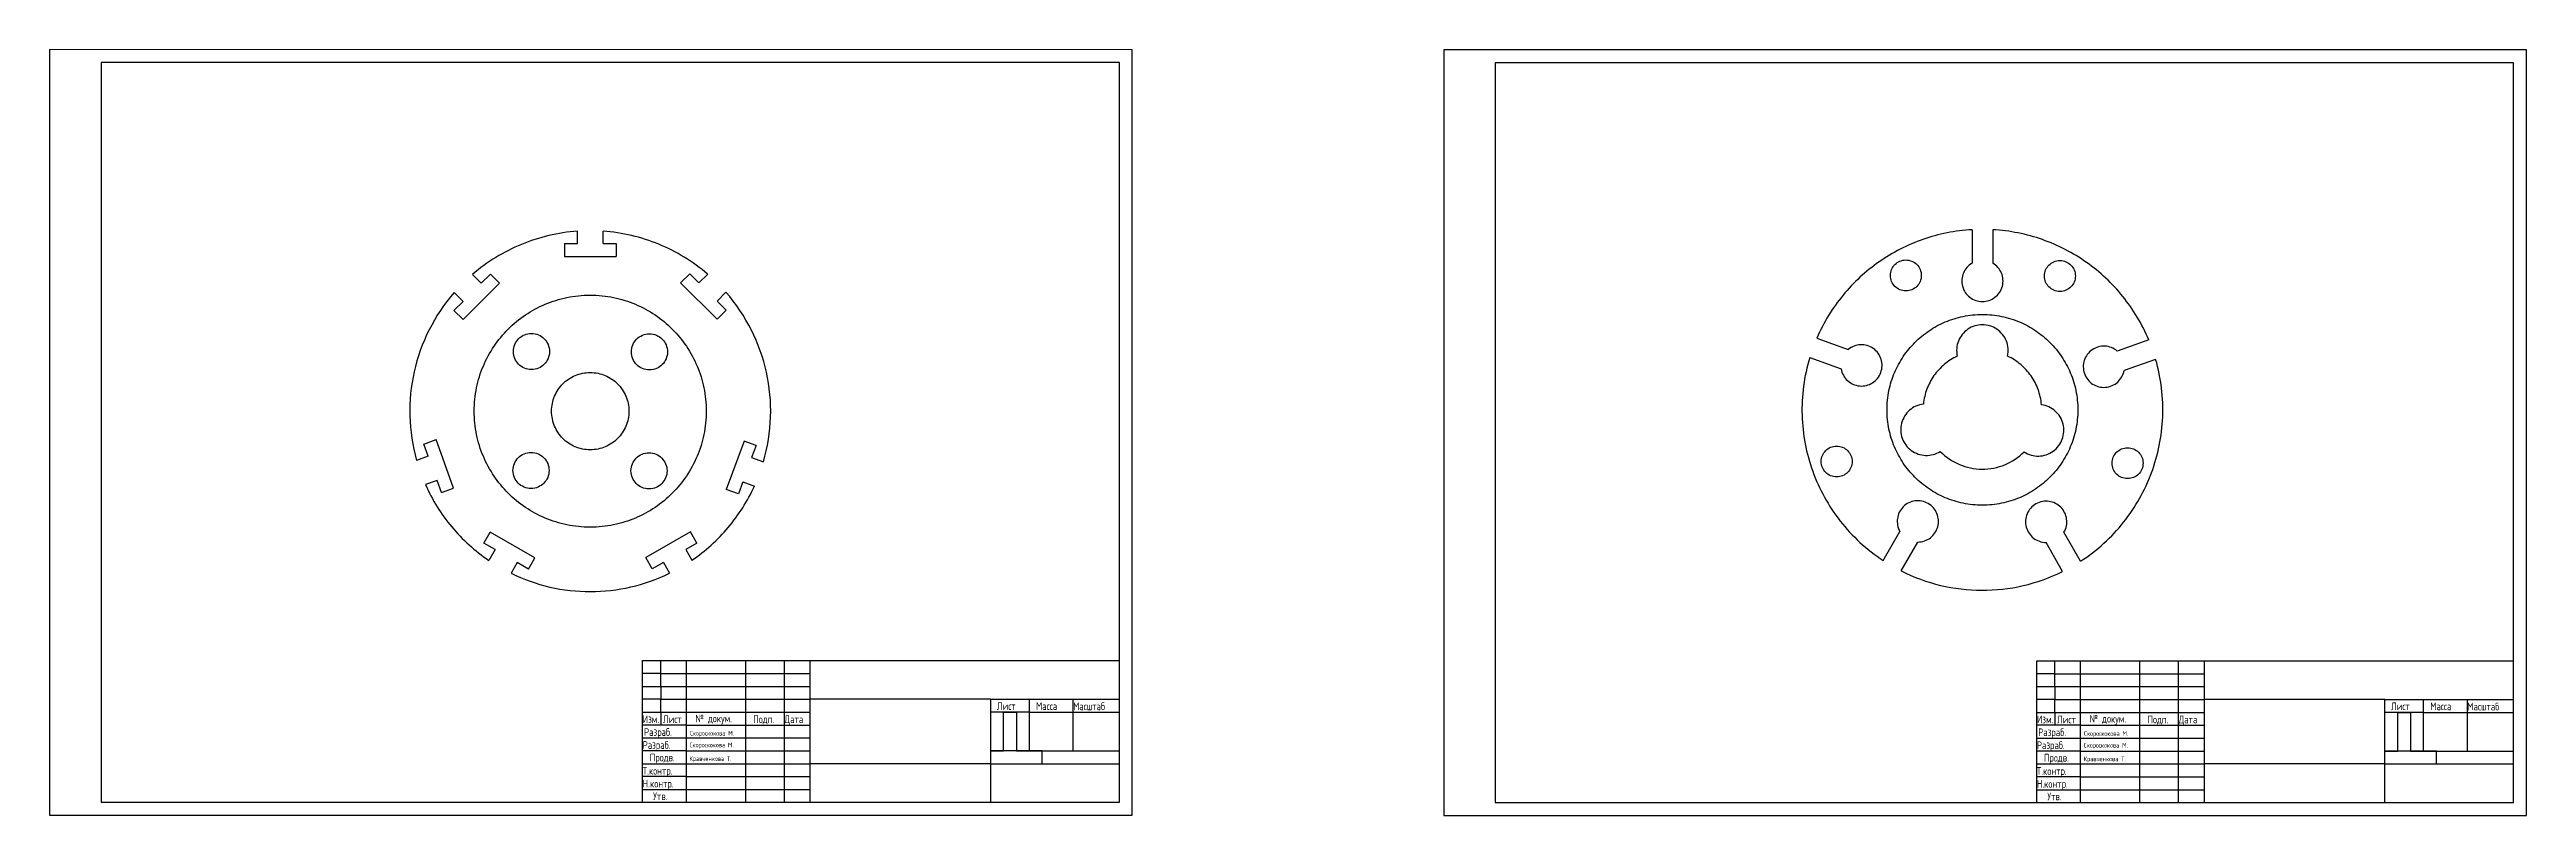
# Model space of a CAD drawing. Header units: millimetres. Extents: x 560 to 1522, y -1699 to 347.
# Drawn here: x 561 to 1521, y -648 to -350 of the extents above; entities that cross this region are included whole.
import ezdxf

# ---------------------------------------------------------------- set-up
doc = ezdxf.new("R2010")
doc.units = ezdxf.units.MM
doc.linetypes.add('ГОСТ 2.303 5', pattern=[24, 20, -1.5, 1, -1.5])
doc.styles.add('ГОСТ 2.304', font='CS_Gost2304.shx')

msp = doc.modelspace()

# ---------------------------------------------------------------- linework, layer by layer
at = {"ltscale": 100}
for p, q in [((980.5, -350.45), (560.5, -350.39)), ((560.5, -350.39), (560.5, -647.45)), ((580.5, -355.39), (580.5, -642.45)), ((975.5, -355.44), (580.5, -355.44)), ((975.5, -642.45), (975.5, -355.44)), ((980.5, -647.45), (980.5, -350.45)), ((1521.32, -350.55), (1101.32, -350.49)), ((1101.32, -350.49), (1101.32, -647.55)), ((1121.32, -355.49), (1121.32, -642.55)), ((1521.32, -647.55), (1521.32, -350.55)), ((1516.32, -355.55), (1121.32, -355.55)), ((1516.32, -642.55), (1516.32, -355.55)), ((790.58, -642.45), (790.58, -587.45)), ((790.58, -587.45), (975.58, -587.45)), ((797.58, -592.45), (790.58, -592.45)), ((797.58, -592.45), (797.58, -587.45)), ((797.58, -597.45), (797.58, -592.45)), ((797.58, -592.45), (807.58, -592.45)), ((807.58, -642.45), (807.58, -587.45)), ((807.58, -592.45), (830.58, -592.45)), ((830.58, -642.45), (830.58, -587.45)), ((830.58, -592.45), (845.58, -592.45)), ((845.58, -642.45), (845.58, -587.45)), ((845.58, -592.45), (855.58, -592.45)), ((855.58, -642.45), (855.58, -587.45)), ((1331.39, -642.55), (1331.39, -587.55)), ((1331.39, -587.55), (1516.39, -587.55)), ((1338.39, -592.55), (1331.39, -592.55)), ((1338.39, -592.55), (1338.39, -587.55)), ((1338.39, -597.55), (1338.39, -592.55)), ((1338.39, -592.55), (1348.39, -592.55)), ((1348.39, -642.55), (1348.39, -587.55)), ((1348.39, -592.55), (1371.39, -592.55)), ((1371.39, -642.55), (1371.39, -587.55)), ((1371.39, -592.55), (1386.39, -592.55)), ((1386.39, -642.55), (1386.39, -587.55)), ((1386.39, -592.55), (1396.39, -592.55)), ((1396.39, -642.55), (1396.39, -587.55)), ((790.58, -602.45), (790.58, -597.45)), ((790.58, -597.45), (797.58, -597.45)), ((797.58, -602.45), (790.58, -602.45)), ((797.58, -597.45), (797.58, -602.45)), ((797.58, -597.45), (807.58, -597.45)), ((797.58, -607.45), (797.58, -602.45)), ((797.58, -602.45), (807.58, -602.45)), ((807.58, -597.45), (830.58, -597.45)), ((807.58, -602.45), (830.58, -602.45)), ((830.58, -597.45), (845.58, -597.45)), ((830.58, -602.45), (845.58, -602.45)), ((845.58, -597.45), (855.58, -597.45)), ((845.58, -602.45), (855.58, -602.45)), ((925.58, -602.45), (855.58, -602.45)), ((925.58, -627.45), (925.58, -602.45)), ((925.58, -602.45), (975.58, -602.45)), ((940.58, -607.45), (940.58, -602.45)), ((957.58, -607.45), (957.58, -602.45)), ((1331.39, -602.55), (1331.39, -597.55)), ((1331.39, -597.55), (1338.39, -597.55)), ((1338.39, -602.55), (1331.39, -602.55)), ((1338.39, -597.55), (1338.39, -602.55)), ((1338.39, -597.55), (1348.39, -597.55)), ((1338.39, -607.55), (1338.39, -602.55)), ((1338.39, -602.55), (1348.39, -602.55)), ((1348.39, -597.55), (1371.39, -597.55)), ((1348.39, -602.55), (1371.39, -602.55)), ((1371.39, -597.55), (1386.39, -597.55)), ((1371.39, -602.55), (1386.39, -602.55)), ((1386.39, -597.55), (1396.39, -597.55)), ((1386.39, -602.55), (1396.39, -602.55)), ((1466.39, -602.55), (1396.39, -602.55)), ((1466.39, -627.55), (1466.39, -602.55)), ((1466.39, -602.55), (1516.39, -602.55)), ((1481.39, -607.55), (1481.39, -602.55)), ((1498.39, -607.55), (1498.39, -602.55)), ((790.58, -612.45), (790.58, -607.45)), ((790.58, -607.45), (797.58, -607.45)), ((807.58, -612.45), (790.58, -612.45)), ((797.58, -607.45), (797.58, -612.45)), ((797.58, -607.45), (807.58, -607.45)), ((807.58, -607.45), (830.58, -607.45)), ((807.58, -617.45), (807.58, -612.45)), ((807.58, -612.45), (830.58, -612.45)), ((830.58, -607.45), (845.58, -607.45)), ((830.58, -612.45), (845.58, -612.45)), ((845.58, -607.45), (855.58, -607.45)), ((845.58, -612.45), (855.58, -612.45)), ((940.58, -607.45), (925.58, -607.45)), ((930.58, -622.45), (930.58, -607.45)), ((930.58, -607.45), (935.58, -607.45)), ((935.58, -607.45), (935.58, -622.45)), ((940.58, -622.45), (940.58, -607.45)), ((940.58, -607.45), (957.58, -607.45)), ((957.58, -622.45), (957.58, -607.45)), ((957.58, -607.45), (975.58, -607.45)), ((1331.39, -612.55), (1331.39, -607.55)), ((1331.39, -607.55), (1338.39, -607.55)), ((1348.39, -612.55), (1331.39, -612.55)), ((1338.39, -607.55), (1338.39, -612.55)), ((1338.39, -607.55), (1348.39, -607.55)), ((1348.39, -607.55), (1371.39, -607.55)), ((1348.39, -617.55), (1348.39, -612.55)), ((1348.39, -612.55), (1371.39, -612.55)), ((1371.39, -607.55), (1386.39, -607.55)), ((1371.39, -612.55), (1386.39, -612.55)), ((1386.39, -607.55), (1396.39, -607.55)), ((1386.39, -612.55), (1396.39, -612.55)), ((1481.39, -607.55), (1466.39, -607.55)), ((1471.39, -622.55), (1471.39, -607.55)), ((1471.39, -607.55), (1476.39, -607.55)), ((1476.39, -607.55), (1476.39, -622.55)), ((1481.39, -622.55), (1481.39, -607.55)), ((1481.39, -607.55), (1498.39, -607.55)), ((1498.39, -622.55), (1498.39, -607.55)), ((1498.39, -607.55), (1516.39, -607.55)), ((790.58, -622.45), (790.58, -617.45)), ((790.58, -617.45), (807.58, -617.45)), ((807.58, -622.45), (790.58, -622.45)), ((807.58, -617.45), (830.58, -617.45)), ((807.58, -627.45), (807.58, -622.45)), ((807.58, -622.45), (830.58, -622.45)), ((830.58, -617.45), (845.58, -617.45)), ((830.58, -622.45), (845.58, -622.45)), ((845.58, -617.45), (855.58, -617.45)), ((845.58, -622.45), (855.58, -622.45)), ((945.58, -622.45), (925.58, -622.45)), ((925.58, -622.45), (930.58, -622.45)), ((935.58, -622.45), (940.58, -622.45)), ((940.58, -622.45), (957.58, -622.45)), ((945.58, -627.45), (945.58, -622.45)), ((945.58, -622.45), (975.58, -622.45)), ((1331.39, -622.55), (1331.39, -617.55)), ((1331.39, -617.55), (1348.39, -617.55)), ((1348.39, -622.55), (1331.39, -622.55)), ((1348.39, -617.55), (1371.39, -617.55)), ((1348.39, -627.55), (1348.39, -622.55)), ((1348.39, -622.55), (1371.39, -622.55)), ((1371.39, -617.55), (1386.39, -617.55)), ((1371.39, -622.55), (1386.39, -622.55)), ((1386.39, -617.55), (1396.39, -617.55)), ((1386.39, -622.55), (1396.39, -622.55)), ((1486.39, -622.55), (1466.39, -622.55)), ((1466.39, -622.55), (1471.39, -622.55)), ((1476.39, -622.55), (1481.39, -622.55)), ((1481.39, -622.55), (1498.39, -622.55)), ((1486.39, -627.55), (1486.39, -622.55)), ((1486.39, -622.55), (1516.39, -622.55)), ((790.58, -632.45), (790.58, -627.45)), ((790.58, -627.45), (807.58, -627.45)), ((807.58, -632.45), (790.58, -632.45)), ((807.58, -627.45), (830.58, -627.45)), ((807.58, -637.45), (807.58, -632.45)), ((807.58, -632.45), (830.58, -632.45)), ((830.58, -627.45), (845.58, -627.45)), ((830.58, -632.45), (845.58, -632.45)), ((845.58, -627.45), (855.58, -627.45)), ((845.58, -632.45), (855.58, -632.45)), ((925.58, -627.45), (855.58, -627.45)), ((925.58, -642.45), (925.58, -627.45)), ((925.58, -627.45), (975.58, -627.45)), ((925.58, -627.45), (945.58, -627.45)), ((1331.39, -632.55), (1331.39, -627.55)), ((1331.39, -627.55), (1348.39, -627.55)), ((1348.39, -632.55), (1331.39, -632.55)), ((1348.39, -627.55), (1371.39, -627.55)), ((1348.39, -637.55), (1348.39, -632.55)), ((1348.39, -632.55), (1371.39, -632.55)), ((1371.39, -627.55), (1386.39, -627.55)), ((1371.39, -632.55), (1386.39, -632.55)), ((1386.39, -627.55), (1396.39, -627.55)), ((1386.39, -632.55), (1396.39, -632.55)), ((1466.39, -627.55), (1396.39, -627.55)), ((1466.39, -642.55), (1466.39, -627.55)), ((1466.39, -627.55), (1516.39, -627.55)), ((1466.39, -627.55), (1486.39, -627.55)), ((580.5, -642.45), (975.5, -642.45)), ((790.58, -642.45), (790.58, -637.45)), ((790.58, -637.45), (807.58, -637.45)), ((790.58, -642.45), (975.58, -642.45)), ((790.58, -642.45), (807.58, -642.45)), ((807.58, -637.45), (830.58, -637.45)), ((807.58, -642.45), (830.58, -642.45)), ((830.58, -637.45), (845.58, -637.45)), ((830.58, -642.45), (845.58, -642.45)), ((845.58, -637.45), (855.58, -637.45)), ((845.58, -642.45), (855.58, -642.45)), ((855.58, -642.45), (925.58, -642.45)), ((1121.32, -642.55), (1516.32, -642.55)), ((1331.39, -642.55), (1331.39, -637.55)), ((1331.39, -637.55), (1348.39, -637.55)), ((1331.39, -642.55), (1516.39, -642.55)), ((1331.39, -642.55), (1348.39, -642.55)), ((1348.39, -637.55), (1371.39, -637.55)), ((1348.39, -642.55), (1371.39, -642.55)), ((1371.39, -637.55), (1386.39, -637.55)), ((1371.39, -642.55), (1386.39, -642.55)), ((1386.39, -637.55), (1396.39, -637.55)), ((1386.39, -642.55), (1396.39, -642.55)), ((1396.39, -642.55), (1466.39, -642.55)), ((560.5, -647.45), (770.5, -647.45)), ((770.5, -647.45), (980.5, -647.45)), ((1101.32, -647.55), (1311.32, -647.55)), ((1311.32, -647.55), (1521.32, -647.55))]:
    msp.add_line(p, q, dxfattribs=at)
at = {"linetype": 'ГОСТ 2.303 5', "ltscale": 100}
for p, q in [((765.24, -425.69), (765.24, -420.87)), ((775.24, -425.69), (775.24, -420.87)), ((1306.28, -420.29), (1306.28, -433.25)), ((1314.28, -420.29), (1314.28, -433.25)), ((760.24, -425.69), (765.24, -425.69)), ((760.24, -425.69), (760.24, -430.69)), ((760.24, -430.69), (780.24, -430.69)), ((775.24, -425.69), (780.24, -425.69)), ((780.24, -425.69), (780.24, -430.69)), ((720.89, -455.18), (735.03, -441.04)), ((727.96, -441.04), (724.55, -437.63)), ((727.96, -441.04), (731.5, -437.51)), ((731.5, -437.51), (735.03, -441.04)), ((808.85, -437.37), (805.31, -440.9)), ((805.31, -440.9), (819.44, -455.06)), ((808.85, -437.37), (812.38, -440.91)), ((812.38, -440.91), (815.8, -437.5)), ((717.36, -451.65), (720.89, -448.11)), ((720.89, -448.11), (717.47, -444.69)), ((822.98, -451.52), (819.44, -455.06)), ((819.45, -447.99), (822.88, -444.56)), ((819.45, -447.99), (822.98, -451.52)), ((717.36, -451.65), (720.89, -455.18)), ((1243.3, -469.82), (1255.46, -474.29)), ((1246.06, -462.31), (1258.22, -466.78)), ((1374.81, -463.05), (1362.6, -467.38)), ((1377.48, -470.59), (1365.27, -474.92)), ((707.42, -508.14), (702.89, -509.78)), ((705.72, -503.44), (710.42, -501.73)), ((707.42, -508.14), (705.72, -503.44)), ((717.24, -520.54), (710.42, -501.73)), ((829.89, -502.28), (823.01, -521.06)), ((834.59, -504), (829.89, -502.28)), ((834.59, -504), (832.86, -508.7)), ((832.86, -508.7), (837.41, -510.37)), ((710.83, -517.54), (706.28, -519.19)), ((712.54, -522.24), (710.83, -517.54)), ((829.42, -518.09), (827.7, -522.78)), ((829.42, -518.09), (833.95, -519.75)), ((712.54, -522.24), (717.24, -520.54)), ((827.7, -522.78), (823.01, -521.06)), ((728.97, -541.9), (731.48, -537.57)), ((748.78, -547.61), (731.48, -537.57)), ((809.13, -537.56), (791.77, -547.5)), ((811.61, -541.89), (809.13, -537.56)), ((1271.8, -548.65), (1278.29, -537.44)), ((1348.34, -548.92), (1341.92, -537.66)), ((733.3, -544.41), (728.97, -541.9)), ((733.3, -544.41), (730.88, -548.58)), ((746.27, -551.93), (748.78, -547.61)), ((794.26, -551.84), (791.77, -547.5)), ((811.61, -541.89), (807.28, -544.38)), ((807.28, -544.38), (809.67, -548.56)), ((1278.73, -552.66), (1285.22, -541.45)), ((1341.39, -552.88), (1334.97, -541.62)), ((741.95, -549.42), (739.53, -553.6)), ((746.27, -551.93), (741.95, -549.42)), ((798.6, -549.35), (794.26, -551.84)), ((798.6, -549.35), (801.01, -553.56))]:
    msp.add_line(p, q, dxfattribs=at)
for centre, radius in [((1280.58, -438.04), 6), ((1340.34, -438.25), 6), ((770.24, -490.69), 45), ((747.43, -467.54), 7), ((793.2, -467.69), 7), ((1310.28, -490.17), 37), ((770.24, -490.69), 15), ((747.28, -513.69), 7), ((793.05, -513.84), 7), ((1253.73, -510.22), 6), ((1366.59, -510.87), 6)]:
    msp.add_circle(centre, radius, dxfattribs=at)
for centre, radius, start, end in [((770.24, -490.69), 70, 94.09604, 130.72856), ((770.24, -490.69), 70, 49.41961, 85.90396), ((1310.28, -490.17), 70, 93.27583, 156.54609), ((1310.28, -490.17), 70, 22.79877, 86.72417), ((1310.28, -440.17), 8, 120, 60), ((770.24, -490.69), 70, 138.92068, 195.82915), ((770.24, -490.69), 70, 343.67455, 41.22735), ((1310.28, -467.17), 10, 347.44414, 192.55586), ((1310.28, -490.17), 70, 163.09758, 236.65917), ((1263.35, -472.93), 8, 189.82102, 129.82266), ((1310.28, -490.17), 23, 115.11172, 174.41123), ((1310.28, -490.17), 23, 4.93355, 64.88828), ((1310.28, -490.17), 70, 302.93737, 16.24713), ((1357.4, -473.46), 8, 49.52281, 349.52309), ((1288.6, -497.86), 10, 96.96709, 302.07881), ((1331.87, -498.11), 10, 237.26598, 82.37769), ((1310.28, -490.17), 23, 224.63467, 314.71012), ((770.24, -490.69), 70, 204.02124, 235.78786), ((770.24, -490.69), 70, 304.27311, 335.48236), ((1285.23, -533.45), 8, 269.93486, 209.9351), ((1335.02, -533.62), 8, 329.66154, 269.66154), ((770.24, -490.69), 70, 243.97994, 296.08085), ((1310.28, -490.17), 70, 243.2108, 296.38571)]:
    msp.add_arc(centre, radius, start, end, dxfattribs=at)

# ---------------------------------------------------------------- texts
at = {"ltscale": 100, "width": 100, "attachment_point": 1, "style": 'ГОСТ 2.304'}
for s, insert, char_height in [('Лист', (927.99, -603.6), 3), ('Масса', (943.19, -603.6), 3), ('Масштаб', (957.58, -603.7), 3), ('Лист', (1468.81, -603.7), 3), ('Масса', (1484, -603.7), 3), ('Масштаб', (1498.39, -603.8), 3), ('Изм.', (790.58, -608.7), 3), ('Разраб.', (791.1, -613.68), 3), ('Лист', (798.45, -608.71), 3), ('Скороскокова М.', (808.89, -614.74), 1.8), ('№ докум.', (811.06, -608.41), 3), ('Подп.', (833.48, -608.7), 3), ('Дата', (845.58, -608.7), 3), ('Изм.', (1331.39, -608.8), 3), ('Разраб.', (1331.91, -613.78), 3), ('Лист', (1339.26, -608.81), 3), ('Скороскокова М.', (1349.71, -614.84), 1.8), ('№ докум.', (1351.87, -608.51), 3), ('Подп.', (1374.29, -608.8), 3), ('Дата', (1386.39, -608.8), 3), ('Разраб.', (790.58, -618.7), 3), ('Продв.', (793.33, -623.55), 3), ('Скороскокова М.', (808.76, -619.3), 1.8), ('Разраб.', (1331.39, -618.8), 3), ('Продв.', (1334.15, -623.65), 3), ('Скороскокова М.', (1349.58, -619.4), 1.8), ('Т.контр.', (790.58, -628.7), 3), ('Н.контр.', (790.58, -633.7), 3), ('Кравченкова Т.', (808.71, -624.6), 1.8), ('Т.контр.', (1331.39, -628.8), 3), ('Н.контр.', (1331.39, -633.8), 3), ('Кравченкова Т.', (1349.53, -624.7), 1.8), ('Утв.', (794.64, -638.55), 3), ('Утв.', (1335.45, -638.65), 3)]:
    msp.add_mtext(s, dxfattribs=dict(at, insert=insert, char_height=char_height))

doc.saveas('drawing.dxf')
